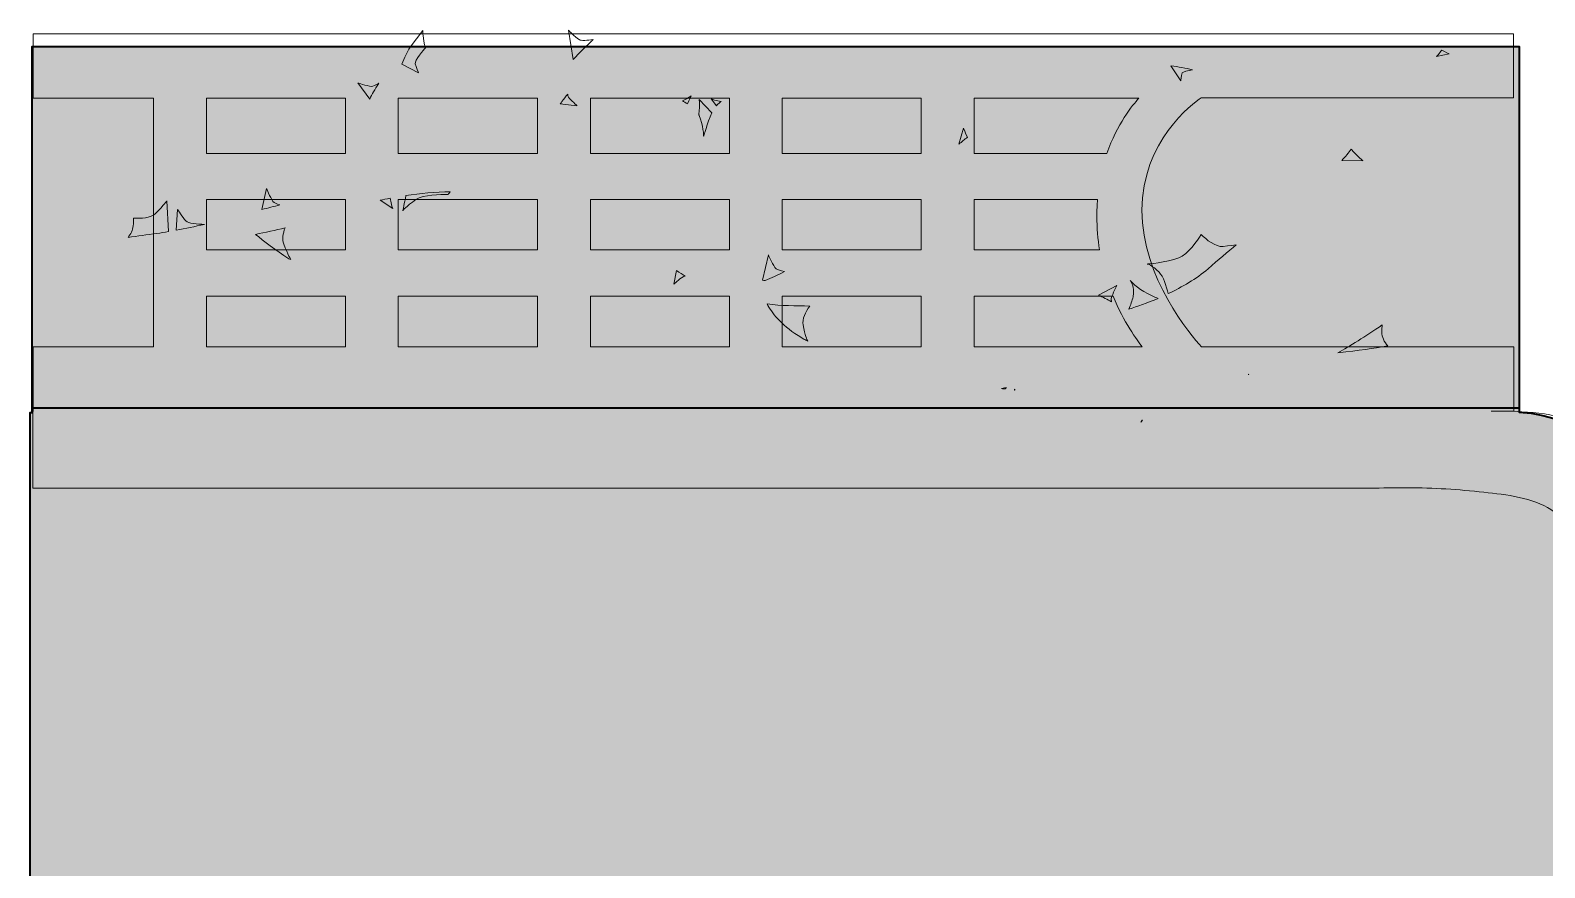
# Model space of a CAD drawing. Header units: inches. Extents: x 0 to 10.3, y 0.5 to 11.6.
# Drawn here: x 0.01 to 6.12, y 7.66 to 11.04 of the extents above; entities that cross this region are included whole.
import ezdxf

# ---------------------------------------------------------------- set-up
doc = ezdxf.new("R2010")
doc.units = ezdxf.units.IN
doc.header["$MEASUREMENT"] = 0
doc.layers.add('Layer 1', color=7, linetype='Continuous')

# ---------------------------------------------------------------- blocks, each defined once
blk = doc.blocks.new('block 3')
at = {"layer": 'Layer 1', "true_color": 0xe6e7e8}
h = blk.add_hatch(color=254, dxfattribs=at)
h.dxf.hatch_style = 2
edge = h.paths.add_edge_path()
edge.add_spline(control_points=[(5.9819, 4.9653), (5.9819, 4.9653), (5.9819, 6.4931), (5.9819, 6.4931), (6.5097, 6.5014), (6.9361, 7.1708), (6.9361, 7.9958), (6.9361, 8.8042), (6.5264, 9.4639), (6.0139, 9.4972), (6.0139, 9.4972), (6.0139, 10.9722), (6.0139, 10.9722), (6.0139, 10.9722), (0.0139, 10.9722), (0.0139, 10.9722), (0.0139, 10.9722), (0.0139, 9.4958), (0.0139, 9.4958), (0.0139, 9.4958), (0.0069, 9.4958), (0.0069, 9.4958), (0.0069, 9.4958), (0.0069, 0.4861), (0.0069, 0.4861), (0.0069, 0.4861), (5.9819, 0.4861), (5.9819, 0.4861), (5.9819, 0.4861), (5.9819, 1.9597), (5.9819, 1.9597), (6.5097, 1.9681), (6.9361, 2.6375), (6.9361, 3.4625), (6.9361, 4.2875), (6.5097, 4.9569), (5.9819, 4.9653)], knot_values=[0, 0, 0, 0, 1, 1, 1, 2, 2, 2, 3, 3, 3, 4, 4, 4, 5, 5, 5, 6, 6, 6, 7, 7, 7, 8, 8, 8, 9, 9, 9, 10, 10, 10, 11, 11, 11, 12, 12, 12, 12], degree=3, periodic=1)
at = {"layer": 'Layer 1', "color": 240, "lineweight": 35, "true_color": 0xed1c24}
blk.add_lwpolyline([(6.0139, 9.5125), (0.0139, 9.5125)], dxfattribs=at)
at = {"layer": 'Layer 1', "color": 7, "lineweight": 35, "true_color": 0xffffff}
blk.add_open_spline([(5.9819, 4.9653), (5.9819, 4.9653), (5.9819, 6.4931), (5.9819, 6.4931), (6.5097, 6.5014), (6.9361, 7.1708), (6.9361, 7.9958), (6.9361, 8.8042), (6.5264, 9.4639), (6.0139, 9.4972), (6.0139, 9.4972), (6.0139, 10.9722), (6.0139, 10.9722), (6.0139, 10.9722), (0.0139, 10.9722), (0.0139, 10.9722), (0.0139, 10.9722), (0.0139, 9.4958), (0.0139, 9.4958), (0.0139, 9.4958), (0.0069, 9.4958), (0.0069, 9.4958), (0.0069, 9.4958), (0.0069, 0.4861), (0.0069, 0.4861), (0.0069, 0.4861), (5.9819, 0.4861), (5.9819, 0.4861), (5.9819, 0.4861), (5.9819, 1.9597), (5.9819, 1.9597), (6.5097, 1.9681), (6.9361, 2.6375), (6.9361, 3.4625), (6.9361, 4.2875), (6.5097, 4.9569), (5.9819, 4.9653)], degree=3, knots=[0, 0, 0, 0, 1, 1, 1, 2, 2, 2, 3, 3, 3, 4, 4, 4, 5, 5, 5, 6, 6, 6, 7, 7, 7, 8, 8, 8, 9, 9, 9, 10, 10, 10, 11, 11, 11, 12, 12, 12, 12], dxfattribs=at)
blk = doc.blocks.new('block 4')
at = {"layer": 'Layer 1', "lineweight": 0}
for points in [[(2.0528, 10.5403), (1.4917, 10.5403), (1.4917, 10.7639), (2.0528, 10.7639), (2.0528, 10.5403)], [(2.8278, 10.5403), (2.2667, 10.5403), (2.2667, 10.7639), (2.8278, 10.7639), (2.8278, 10.5403)], [(3.6014, 10.5403), (3.0403, 10.5403), (3.0403, 10.7639), (3.6014, 10.7639), (3.6014, 10.5403)], [(2.0528, 10.1514), (1.4917, 10.1514), (1.4917, 10.3542), (2.0528, 10.3542), (2.0528, 10.1514)], [(2.8278, 10.1514), (2.2667, 10.1514), (2.2667, 10.3542), (2.8278, 10.3542), (2.8278, 10.1514)], [(3.6014, 10.1514), (3.0403, 10.1514), (3.0403, 10.3542), (3.6014, 10.3542), (3.6014, 10.1514)], [(2.0528, 9.7597), (1.4917, 9.7597), (1.4917, 9.9653), (2.0528, 9.9653), (2.0528, 9.7597)], [(2.8278, 9.7597), (2.2667, 9.7597), (2.2667, 9.9653), (2.8278, 9.9653), (2.8278, 9.7597)], [(3.6014, 9.7597), (3.0403, 9.7597), (3.0403, 9.9653), (3.6014, 9.9653), (3.6014, 9.7597)]]:
    blk.add_lwpolyline(points, dxfattribs=at)
for points, knots in [([(6.5917, 4.6792), (6.4917, 4.8069), (6.3611, 4.9167), (6.2056, 4.9667), (6.1458, 4.9861), (6.0847, 4.9944), (6.0236, 4.9972), (5.9819, 5), (5.9403, 5), (5.9, 5), (5.9, 5), (5.9917, 5), (5.9917, 5), (5.9917, 5), (5.9917, 5.2597), (5.9917, 5.2597), (5.9917, 5.2597), (4.7319, 5.2597), (4.7319, 5.2597), (4.6889, 5.3083), (4.4917, 5.5389), (4.4917, 5.8111), (4.4917, 6.0903), (4.6958, 6.2403), (4.7306, 6.2653), (4.7306, 6.2653), (5.9903, 6.2653), (5.9903, 6.2653), (5.9903, 6.2653), (5.9903, 6.4722), (5.9903, 6.4722), (5.9958, 6.4722), (6.0028, 6.4722), (6.0083, 6.4722), (6.5347, 6.4722), (6.95, 7.1361), (6.95, 7.9708), (6.95, 8.2014), (6.9208, 8.4319), (6.8542, 8.6528), (6.7972, 8.8417), (6.7139, 9.025), (6.5917, 9.1806), (6.4917, 9.3083), (6.3611, 9.4181), (6.2056, 9.4681), (6.1458, 9.4875), (6.0847, 9.4958), (6.0236, 9.4986), (5.9819, 9.5014), (5.9403, 9.5014), (5.9, 9.5014), (5.9, 9.5014), (5.9917, 9.5014), (5.9917, 9.5014), (5.9917, 9.5014), (5.9917, 9.7597), (5.9917, 9.7597), (5.9917, 9.7597), (4.7319, 9.7597), (4.7319, 9.7597), (4.6889, 9.8083), (4.4917, 10.0389), (4.4917, 10.3111), (4.4917, 10.5903), (4.6958, 10.7403), (4.7306, 10.7653), (4.7306, 10.7653), (5.9903, 10.7653), (5.9903, 10.7653), (5.9903, 10.7653), (5.9903, 11.0236), (5.9903, 11.0236), (5.9903, 11.0236), (0.0181, 11.0236), (0.0181, 11.0236), (0.0181, 11.0236), (0.0181, 10.7639), (0.0181, 10.7639), (0.0181, 10.7639), (0.5042, 10.7639), (0.5042, 10.7639), (0.5042, 10.7639), (0.5042, 9.7597), (0.5042, 9.7597), (0.5042, 9.7597), (0.0181, 9.7597), (0.0181, 9.7597), (0.0181, 9.7597), (0.0181, 9.5), (0.0181, 9.5), (0.0181, 9.5), (0.0167, 9.5), (0.0167, 9.5), (0.0167, 9.5), (0.0167, 9.1903), (0.0167, 9.1903), (0.0333, 9.1903), (0.0486, 9.1903), (0.0653, 9.1903), (0.1111, 9.1903), (0.1583, 9.1903), (0.2042, 9.1903), (0.2764, 9.1903), (0.3486, 9.1903), (0.4208, 9.1903), (0.5153, 9.1903), (0.6097, 9.1903), (0.7056, 9.1903), (0.8194, 9.1903), (0.9319, 9.1903), (1.0458, 9.1903), (1.1736, 9.1903), (1.3028, 9.1903), (1.4306, 9.1903), (1.5694, 9.1903), (1.7097, 9.1903), (1.8486, 9.1903), (1.9958, 9.1903), (2.1417, 9.1903), (2.2889, 9.1903), (2.4389, 9.1903), (2.5903, 9.1903), (2.7403, 9.1903), (2.8903, 9.1903), (3.0403, 9.1903), (3.1903, 9.1903), (3.3361, 9.1903), (3.4833, 9.1903), (3.6292, 9.1903), (3.7681, 9.1903), (3.9069, 9.1903), (4.0444, 9.1903), (4.1722, 9.1903), (4.2986, 9.1903), (4.4264, 9.1903), (4.5389, 9.1903), (4.65, 9.1903), (4.7625, 9.1903), (4.8556, 9.1903), (4.9486, 9.1903), (5.0417, 9.1903), (5.1125, 9.1903), (5.1819, 9.1903), (5.2528, 9.1903), (5.3569, 9.1903), (5.4611, 9.1903), (5.5653, 9.1917), (5.6667, 9.1917), (5.7694, 9.1847), (5.8708, 9.1736), (5.9625, 9.1639), (6.0681, 9.1514), (6.1417, 9.1042), (6.3014, 9.0028), (6.4042, 8.825), (6.4806, 8.6472), (6.5639, 8.4514), (6.6236, 8.2375), (6.6292, 8.025), (6.6292, 8.0097), (6.6292, 7.9958), (6.6292, 7.9806), (6.6292, 7.2153), (6.3403, 6.7778), (5.7306, 6.7778), (5.6083, 6.7778), (5.4875, 6.7778), (5.3653, 6.7778), (5.3222, 6.7778), (5.2792, 6.7778), (5.2361, 6.7778), (5.1681, 6.7778), (5.0986, 6.7778), (5.0306, 6.7778), (4.9403, 6.7778), (4.85, 6.7778), (4.7597, 6.7778), (4.6514, 6.7778), (4.5417, 6.7778), (4.4333, 6.7778), (4.3097, 6.7778), (4.1861, 6.7778), (4.0625, 6.7778), (3.9278, 6.7778), (3.7931, 6.7778), (3.6583, 6.7778), (3.5153, 6.7778), (3.3736, 6.7778), (3.2306, 6.7778), (3.0833, 6.7778), (2.9375, 6.7778), (2.7903, 6.7778), (2.6431, 6.7778), (2.4958, 6.7778), (2.3486, 6.7778), (2.2042, 6.7778), (2.0597, 6.7778), (1.9153, 6.7778), (1.7778, 6.7778), (1.6403, 6.7778), (1.5014, 6.7778), (1.3736, 6.7778), (1.2458, 6.7778), (1.1181, 6.7778), (1.0042, 6.7778), (0.8889, 6.7778), (0.775, 6.7778), (0.6778, 6.7778), (0.5806, 6.7778), (0.4833, 6.7778), (0.4069, 6.7778), (0.3292, 6.7778), (0.2528, 6.7778), (0.2, 6.7778), (0.1472, 6.7778), (0.0944, 6.7778), (0.0694, 6.7778), (0.0444, 6.7778), (0.0194, 6.7778), (0.0181, 6.7778), (0.0167, 6.7778), (0.0153, 6.7778), (0.0153, 6.7778), (0.0153, 6.4681), (0.0153, 6.4681), (0.0153, 6.4681), (0.0167, 6.4681), (0.0167, 6.4681), (0.0167, 6.4681), (0.0167, 6.2639), (0.0167, 6.2639), (0.0167, 6.2639), (0.5028, 6.2639), (0.5028, 6.2639), (0.5028, 6.2639), (0.5028, 5.2597), (0.5028, 5.2597), (0.5028, 5.2597), (0.0167, 5.2597), (0.0167, 5.2597), (0.0167, 5.2597), (0.0167, 5), (0.0167, 5), (0.0167, 5), (0.0153, 5), (0.0153, 5), (0.0153, 5), (0.0153, 4.6903), (0.0153, 4.6903), (0.0319, 4.6903), (0.0472, 4.6903), (0.0639, 4.6903), (0.1097, 4.6903), (0.1569, 4.6903), (0.2028, 4.6903), (0.275, 4.6903), (0.3472, 4.6903), (0.4194, 4.6903), (0.5139, 4.6903), (0.6083, 4.6903), (0.7042, 4.6903), (0.8181, 4.6903), (0.9306, 4.6903), (1.0444, 4.6903), (1.1722, 4.6903), (1.3014, 4.6903), (1.4292, 4.6903), (1.5681, 4.6903), (1.7083, 4.6903), (1.8472, 4.6903), (1.9944, 4.6903), (2.1403, 4.6903), (2.2875, 4.6903), (2.4375, 4.6903), (2.5889, 4.6903), (2.7389, 4.6903), (2.8889, 4.6903), (3.0389, 4.6903), (3.1889, 4.6903), (3.3347, 4.6903), (3.4819, 4.6903), (3.6278, 4.6903), (3.7667, 4.6903), (3.9056, 4.6903), (4.0431, 4.6903), (4.1708, 4.6903), (4.2972, 4.6903), (4.425, 4.6903), (4.5375, 4.6903), (4.6486, 4.6903), (4.7611, 4.6903), (4.8542, 4.6903), (4.9472, 4.6903), (5.0403, 4.6903), (5.1111, 4.6903), (5.1806, 4.6903), (5.2514, 4.6903), (5.3556, 4.6903), (5.4597, 4.6903), (5.5639, 4.6917), (5.6653, 4.6917), (5.7681, 4.6847), (5.8694, 4.6736), (5.9611, 4.6639), (6.0667, 4.6514), (6.1403, 4.6042), (6.3, 4.5028), (6.4028, 4.325), (6.4792, 4.1472), (6.5625, 3.9514), (6.6222, 3.7375), (6.6278, 3.525), (6.6278, 3.5097), (6.6278, 3.4958), (6.6278, 3.4806), (6.6278, 2.7153), (6.3389, 2.2778), (5.7292, 2.2778), (5.6069, 2.2778), (5.4861, 2.2778), (5.3639, 2.2778), (5.3208, 2.2778), (5.2778, 2.2778), (5.2347, 2.2778), (5.1667, 2.2778), (5.0972, 2.2778), (5.0292, 2.2778), (4.9389, 2.2778), (4.8486, 2.2778), (4.7583, 2.2778), (4.65, 2.2778), (4.5403, 2.2778), (4.4319, 2.2778), (4.3083, 2.2778), (4.1847, 2.2778), (4.0611, 2.2778), (3.9264, 2.2778), (3.7917, 2.2778), (3.6569, 2.2778), (3.5139, 2.2778), (3.3722, 2.2778), (3.2292, 2.2778), (3.0819, 2.2778), (2.9361, 2.2778), (2.7889, 2.2778), (2.6417, 2.2778), (2.4944, 2.2778), (2.3472, 2.2778), (2.2028, 2.2778), (2.0583, 2.2778), (1.9139, 2.2778), (1.7764, 2.2778), (1.6389, 2.2778), (1.5, 2.2778), (1.3722, 2.2778), (1.2444, 2.2778), (1.1167, 2.2778), (1.0028, 2.2778), (0.8875, 2.2778), (0.7736, 2.2778), (0.6764, 2.2778), (0.5792, 2.2778), (0.4819, 2.2778), (0.4056, 2.2778), (0.3278, 2.2778), (0.2514, 2.2778), (0.1986, 2.2778), (0.1458, 2.2778), (0.0931, 2.2778), (0.0681, 2.2778), (0.0431, 2.2778), (0.0181, 2.2778), (0.0167, 2.2778), (0.0153, 2.2778), (0.0139, 2.2778), (0.0139, 2.2778), (0.0139, 1.9764), (0.0139, 1.9764), (0.0139, 1.9764), (0.0139, 1.9764), (0.0139, 1.9764), (0.0139, 1.9764), (0.0139, 1.725), (0.0139, 1.725), (0.0139, 1.725), (5.9861, 1.725), (5.9861, 1.725), (5.9861, 1.725), (5.9861, 1.9694), (5.9861, 1.9694), (5.9944, 1.9694), (6.0014, 1.9694), (6.0083, 1.9694), (6.5347, 1.9694), (6.95, 2.6333), (6.95, 3.4681), (6.95, 3.6986), (6.9208, 3.9292), (6.8542, 4.15), (6.7972, 4.3403), (6.7139, 4.5236), (6.5917, 4.6792)], [0, 0, 0, 0, 1, 1, 1, 2, 2, 2, 3, 3, 3, 4, 4, 4, 5, 5, 5, 6, 6, 6, 7, 7, 7, 8, 8, 8, 9, 9, 9, 10, 10, 10, 11, 11, 11, 12, 12, 12, 13, 13, 13, 14, 14, 14, 15, 15, 15, 16, 16, 16, 17, 17, 17, 18, 18, 18, 19, 19, 19, 20, 20, 20, 21, 21, 21, 22, 22, 22, 23, 23, 23, 24, 24, 24, 25, 25, 25, 26, 26, 26, 27, 27, 27, 28, 28, 28, 29, 29, 29, 30, 30, 30, 31, 31, 31, 32, 32, 32, 33, 33, 33, 34, 34, 34, 35, 35, 35, 36, 36, 36, 37, 37, 37, 38, 38, 38, 39, 39, 39, 40, 40, 40, 41, 41, 41, 42, 42, 42, 43, 43, 43, 44, 44, 44, 45, 45, 45, 46, 46, 46, 47, 47, 47, 48, 48, 48, 49, 49, 49, 50, 50, 50, 51, 51, 51, 52, 52, 52, 53, 53, 53, 54, 54, 54, 55, 55, 55, 56, 56, 56, 57, 57, 57, 58, 58, 58, 59, 59, 59, 60, 60, 60, 61, 61, 61, 62, 62, 62, 63, 63, 63, 64, 64, 64, 65, 65, 65, 66, 66, 66, 67, 67, 67, 68, 68, 68, 69, 69, 69, 70, 70, 70, 71, 71, 71, 72, 72, 72, 73, 73, 73, 74, 74, 74, 75, 75, 75, 76, 76, 76, 77, 77, 77, 78, 78, 78, 79, 79, 79, 80, 80, 80, 81, 81, 81, 82, 82, 82, 83, 83, 83, 84, 84, 84, 85, 85, 85, 86, 86, 86, 87, 87, 87, 88, 88, 88, 89, 89, 89, 90, 90, 90, 91, 91, 91, 92, 92, 92, 93, 93, 93, 94, 94, 94, 95, 95, 95, 96, 96, 96, 97, 97, 97, 98, 98, 98, 99, 99, 99, 100, 100, 100, 101, 101, 101, 102, 102, 102, 103, 103, 103, 104, 104, 104, 105, 105, 105, 106, 106, 106, 107, 107, 107, 108, 108, 108, 109, 109, 109, 110, 110, 110, 111, 111, 111, 112, 112, 112, 113, 113, 113, 114, 114, 114, 115, 115, 115, 116, 116, 116, 117, 117, 117, 118, 118, 118, 119, 119, 119, 120, 120, 120, 121, 121, 121, 122, 122, 122, 123, 123, 123, 124, 124, 124, 125, 125, 125, 126, 126, 126, 127, 127, 127, 128, 128, 128, 129, 129, 129, 130, 130, 130, 131, 131, 131, 132, 132, 132, 133, 133, 133, 134, 134, 134, 134]), ([(1.2792, 10.5403), (1.2792, 10.5403), (0.7181, 10.5403), (0.7181, 10.5403), (0.7181, 10.5403), (0.7181, 10.7639), (0.7181, 10.7639), (0.7181, 10.7639), (1.2792, 10.7639), (1.2792, 10.7639), (1.2792, 10.7639), (1.2792, 10.5403), (1.2792, 10.5403)], [0, 0, 0, 0, 1, 1, 1, 2, 2, 2, 3, 3, 3, 4, 4, 4, 4]), ([(3.8153, 10.7639), (3.8153, 10.7639), (4.4792, 10.7639), (4.4792, 10.7639), (4.4528, 10.7347), (4.3917, 10.6597), (4.35, 10.5403), (4.35, 10.5403), (3.8153, 10.5403), (3.8153, 10.5403), (3.8153, 10.5403), (3.8153, 10.7639), (3.8153, 10.7639)], [0, 0, 0, 0, 1, 1, 1, 2, 2, 2, 3, 3, 3, 4, 4, 4, 4]), ([(1.2792, 10.1514), (1.2792, 10.1514), (0.7181, 10.1514), (0.7181, 10.1514), (0.7181, 10.1514), (0.7181, 10.3542), (0.7181, 10.3542), (0.7181, 10.3542), (1.2792, 10.3542), (1.2792, 10.3542), (1.2792, 10.3542), (1.2792, 10.1514), (1.2792, 10.1514)], [0, 0, 0, 0, 1, 1, 1, 2, 2, 2, 3, 3, 3, 4, 4, 4, 4]), ([(3.8153, 10.3542), (3.8153, 10.3542), (4.3125, 10.3542), (4.3125, 10.3542), (4.3111, 10.3333), (4.3097, 10.3111), (4.3097, 10.2875), (4.3097, 10.2403), (4.3139, 10.1944), (4.3208, 10.1514), (4.3208, 10.1514), (3.8153, 10.1514), (3.8153, 10.1514), (3.8153, 10.1514), (3.8153, 10.3542), (3.8153, 10.3542), (3.8153, 10.3542), (3.8153, 10.3542), (3.8153, 10.3542)], [0, 0, 0, 0, 1, 1, 1, 2, 2, 2, 3, 3, 3, 4, 4, 4, 5, 5, 5, 6, 6, 6, 6]), ([(1.2792, 9.7597), (1.2792, 9.7597), (0.7181, 9.7597), (0.7181, 9.7597), (0.7181, 9.7597), (0.7181, 9.9653), (0.7181, 9.9653), (0.7181, 9.9653), (1.2792, 9.9653), (1.2792, 9.9653), (1.2792, 9.9653), (1.2792, 9.7597), (1.2792, 9.7597)], [0, 0, 0, 0, 1, 1, 1, 2, 2, 2, 3, 3, 3, 4, 4, 4, 4]), ([(3.8153, 9.7597), (3.8153, 9.7597), (3.8153, 9.9653), (3.8153, 9.9653), (3.8153, 9.9653), (4.375, 9.9653), (4.375, 9.9653), (4.4181, 9.8597), (4.4722, 9.7875), (4.4931, 9.7597), (4.4931, 9.7597), (3.8153, 9.7597), (3.8153, 9.7597)], [0, 0, 0, 0, 1, 1, 1, 2, 2, 2, 3, 3, 3, 4, 4, 4, 4])]:
    blk.add_open_spline(points, degree=3, knots=knots, dxfattribs=at)
blk = doc.blocks.new('block 5')
at = {"layer": 'Layer 1', "color": 240, "lineweight": 35, "true_color": 0xed1c24}
blk.add_lwpolyline([(6.0139, 9.5125), (0.0139, 9.5125)], dxfattribs=at)
blk = doc.blocks.new('block 6')
at = {"layer": 'Layer 1', "lineweight": 0}
for points, knots in [([(1.5972, 10.9792), (1.5986, 10.975), (1.6, 10.9708), (1.6014, 10.9667), (1.5958, 10.9611), (1.5569, 10.9153), (1.5597, 10.9028), (1.5625, 10.8889), (1.5736, 10.8653), (1.5736, 10.8653), (1.5736, 10.8653), (1.5056, 10.9014), (1.5056, 10.9014), (1.5167, 10.9264), (1.5278, 10.9486), (1.5389, 10.9694), (1.5389, 10.9694), (1.5903, 11.0361), (1.5903, 11.0361), (1.5903, 11.0375), (1.5903, 11.0194), (1.5972, 10.9792)], [0, 0, 0, 0, 1, 1, 1, 2, 2, 2, 3, 3, 3, 4, 4, 4, 5, 5, 5, 6, 6, 6, 7, 7, 7, 7]), ([(2.1778, 11.0375), (2.1778, 11.0375), (2.2042, 11.0111), (2.2208, 11), (2.2292, 10.9944), (2.2542, 10.9972), (2.2778, 11), (2.2681, 10.9903), (2.2583, 10.9819), (2.2486, 10.9722), (2.2292, 10.9528), (2.2125, 10.9361), (2.1972, 10.9194), (2.1972, 10.9194), (2.1778, 11.0375), (2.1778, 11.0375)], [0, 0, 0, 0, 1, 1, 1, 2, 2, 2, 3, 3, 3, 4, 4, 4, 5, 5, 5, 5]), ([(5.7306, 10.9431), (5.7306, 10.9431), (5.6806, 10.9319), (5.6806, 10.9319), (5.6833, 10.9347), (5.6861, 10.9375), (5.6875, 10.9403), (5.6917, 10.9458), (5.6972, 10.9514), (5.7014, 10.9569), (5.7167, 10.9486), (5.7306, 10.9431), (5.7306, 10.9431)], [0, 0, 0, 0, 1, 1, 1, 2, 2, 2, 3, 3, 3, 4, 4, 4, 4]), ([(4.6542, 10.8653), (4.65, 10.8542), (4.6486, 10.8333), (4.6486, 10.8333), (4.6486, 10.8333), (4.6083, 10.8944), (4.6083, 10.8944), (4.6389, 10.8903), (4.6681, 10.8847), (4.6958, 10.8778), (4.6764, 10.875), (4.6569, 10.8708), (4.6542, 10.8653)], [0, 0, 0, 0, 1, 1, 1, 2, 2, 2, 3, 3, 3, 4, 4, 4, 4]), ([(1.3278, 10.825), (1.3278, 10.825), (1.3625, 10.8139), (1.3833, 10.8111), (1.3903, 10.8111), (1.4, 10.8153), (1.4125, 10.8236), (1.4125, 10.8222), (1.4111, 10.8222), (1.4111, 10.8208), (1.3972, 10.8), (1.3861, 10.7792), (1.3764, 10.7597), (1.3764, 10.7597), (1.3278, 10.825), (1.3278, 10.825)], [0, 0, 0, 0, 1, 1, 1, 2, 2, 2, 3, 3, 3, 4, 4, 4, 5, 5, 5, 5]), ([(2.175, 10.7792), (2.175, 10.775), (2.1764, 10.7708), (2.1778, 10.7681), (2.1889, 10.7542), (2.2125, 10.7333), (2.2125, 10.7333), (2.2125, 10.7333), (2.1444, 10.7403), (2.1444, 10.7403), (2.1472, 10.7431), (2.15, 10.7458), (2.1514, 10.75), (2.1597, 10.7611), (2.1667, 10.7708), (2.175, 10.7792)], [0, 0, 0, 0, 1, 1, 1, 2, 2, 2, 3, 3, 3, 4, 4, 4, 5, 5, 5, 5]), ([(2.6736, 10.7736), (2.6736, 10.7736), (2.6667, 10.7583), (2.6583, 10.7403), (2.6514, 10.7444), (2.6431, 10.75), (2.6375, 10.7528), (2.6639, 10.7653), (2.6736, 10.7736), (2.6736, 10.7736)], [0, 0, 0, 0, 1, 1, 1, 2, 2, 2, 3, 3, 3, 3]), ([(2.7056, 10.7583), (2.7056, 10.7583), (2.7569, 10.7042), (2.7569, 10.7042), (2.7375, 10.6625), (2.7236, 10.6097), (2.7236, 10.6097), (2.7236, 10.6097), (2.7222, 10.6569), (2.7056, 10.6931), (2.7056, 10.6944), (2.7042, 10.6958), (2.7042, 10.6958), (2.7042, 10.6972), (2.7042, 10.6972), (2.7042, 10.6986), (2.7083, 10.7403), (2.7056, 10.7583), (2.7056, 10.7583)], [0, 0, 0, 0, 1, 1, 1, 2, 2, 2, 3, 3, 3, 4, 4, 4, 5, 5, 5, 6, 6, 6, 6]), ([(2.7944, 10.75), (2.7889, 10.7472), (2.7847, 10.7431), (2.7819, 10.7403), (2.7792, 10.7375), (2.7778, 10.7361), (2.775, 10.7333), (2.775, 10.7333), (2.7542, 10.7611), (2.7542, 10.7611), (2.7528, 10.7597), (2.7764, 10.7528), (2.7944, 10.75)], [0, 0, 0, 0, 1, 1, 1, 2, 2, 2, 3, 3, 3, 4, 4, 4, 4]), ([(3.7722, 10.6431), (3.7722, 10.6431), (3.7792, 10.6222), (3.7875, 10.6056), (3.7764, 10.5972), (3.7653, 10.5875), (3.7528, 10.5778), (3.7528, 10.5778), (3.7722, 10.6431), (3.7722, 10.6431)], [0, 0, 0, 0, 1, 1, 1, 2, 2, 2, 3, 3, 3, 3]), ([(5.3361, 10.5583), (5.3667, 10.5236), (5.3833, 10.5111), (5.3833, 10.5111), (5.3833, 10.5111), (5.2986, 10.5125), (5.2986, 10.5125), (5.3125, 10.5278), (5.325, 10.5431), (5.3361, 10.5583)], [0, 0, 0, 0, 1, 1, 1, 2, 2, 2, 3, 3, 3, 3]), ([(0.9597, 10.3986), (0.9597, 10.3986), (0.9736, 10.3653), (0.9861, 10.3472), (0.9903, 10.3417), (1, 10.3375), (1.0139, 10.3333), (0.9903, 10.3264), (0.9653, 10.3208), (0.9417, 10.3139), (0.9417, 10.3139), (0.9597, 10.3986), (0.9597, 10.3986)], [0, 0, 0, 0, 1, 1, 1, 2, 2, 2, 3, 3, 3, 4, 4, 4, 4]), ([(0.4153, 10.2236), (0.4222, 10.2375), (0.4236, 10.2583), (0.4236, 10.2792), (0.4528, 10.2778), (0.4917, 10.2792), (0.5125, 10.2986), (0.5472, 10.3333), (0.5583, 10.35), (0.5583, 10.35), (0.5583, 10.35), (0.5639, 10.225), (0.5639, 10.225), (0.5486, 10.2222), (0.5333, 10.2194), (0.5181, 10.2181), (0.4778, 10.2125), (0.4389, 10.2069), (0.4014, 10.2014), (0.4056, 10.2083), (0.4111, 10.2153), (0.4153, 10.2236)], [0, 0, 0, 0, 1, 1, 1, 2, 2, 2, 3, 3, 3, 4, 4, 4, 5, 5, 5, 6, 6, 6, 7, 7, 7, 7]), ([(1.4181, 10.3514), (1.4306, 10.3542), (1.4444, 10.3569), (1.4583, 10.3597), (1.4639, 10.3306), (1.4694, 10.3181), (1.4694, 10.3181), (1.4694, 10.3181), (1.4181, 10.3514), (1.4181, 10.3514)], [0, 0, 0, 0, 1, 1, 1, 2, 2, 2, 3, 3, 3, 3]), ([(1.5625, 10.3542), (1.5222, 10.3264), (1.5097, 10.3097), (1.5097, 10.3097), (1.5097, 10.3097), (1.5167, 10.3403), (1.5222, 10.3708), (1.5792, 10.3792), (1.6417, 10.3847), (1.7014, 10.3861), (1.6986, 10.3819), (1.6944, 10.3778), (1.6931, 10.375), (1.6931, 10.375), (1.6931, 10.375), (1.6931, 10.375), (1.6611, 10.375), (1.5931, 10.375), (1.5625, 10.3542)], [0, 0, 0, 0, 1, 1, 1, 2, 2, 2, 3, 3, 3, 4, 4, 4, 5, 5, 5, 6, 6, 6, 6]), ([(0.5958, 10.2306), (0.5958, 10.2306), (0.6014, 10.3139), (0.6014, 10.3139), (0.6014, 10.3139), (0.6208, 10.2833), (0.6347, 10.2681), (0.6431, 10.2583), (0.6819, 10.2556), (0.7097, 10.2542), (0.6708, 10.2458), (0.6333, 10.2375), (0.5958, 10.2306)], [0, 0, 0, 0, 1, 1, 1, 2, 2, 2, 3, 3, 3, 4, 4, 4, 4]), ([(1.0292, 10.175), (1.0472, 10.1292), (1.0583, 10.1125), (1.0583, 10.1125), (1.0583, 10.1125), (1.05, 10.1153), (1.05, 10.1153), (0.9972, 10.15), (0.9486, 10.1875), (0.9153, 10.2139), (0.9556, 10.2222), (0.9958, 10.2306), (1.0347, 10.2403), (1.0264, 10.2181), (1.0222, 10.1931), (1.0292, 10.175)], [0, 0, 0, 0, 1, 1, 1, 2, 2, 2, 3, 3, 3, 4, 4, 4, 5, 5, 5, 5]), ([(4.6403, 10.1194), (4.6778, 10.1333), (4.7153, 10.1889), (4.7306, 10.2139), (4.7514, 10.1931), (4.7875, 10.1625), (4.8194, 10.1653), (4.8444, 10.1681), (4.8611, 10.1694), (4.8722, 10.1722), (4.8375, 10.1431), (4.8, 10.1111), (4.7583, 10.075), (4.7111, 10.0347), (4.6542, 10.0014), (4.5972, 9.975), (4.5903, 10.0056), (4.5778, 10.0444), (4.5611, 10.0611), (4.5333, 10.0917), (4.5125, 10.0944), (4.5125, 10.0944), (4.5125, 10.0944), (4.5903, 10.1), (4.6403, 10.1194)], [0, 0, 0, 0, 1, 1, 1, 2, 2, 2, 3, 3, 3, 4, 4, 4, 5, 5, 5, 6, 6, 6, 7, 7, 7, 8, 8, 8, 8]), ([(2.9611, 10.0292), (2.9611, 10.0292), (2.9847, 10.1319), (2.9847, 10.1319), (2.9847, 10.1319), (2.9986, 10.0986), (3.0111, 10.0806), (3.0153, 10.0736), (3.0319, 10.0681), (3.05, 10.0639), (3.0222, 10.05), (2.9958, 10.0375), (2.9722, 10.0278), (2.9681, 10.0278), (2.9639, 10.0278), (2.9611, 10.0292)], [0, 0, 0, 0, 1, 1, 1, 2, 2, 2, 3, 3, 3, 4, 4, 4, 5, 5, 5, 5]), ([(2.6403, 10.0431), (2.625, 10.0333), (2.6028, 10.0125), (2.6028, 10.0125), (2.6028, 10.0125), (2.6139, 10.0681), (2.6139, 10.0681), (2.6278, 10.0597), (2.6389, 10.0528), (2.6486, 10.0458), (2.6458, 10.0458), (2.6431, 10.0444), (2.6403, 10.0431)], [0, 0, 0, 0, 1, 1, 1, 2, 2, 2, 3, 3, 3, 4, 4, 4, 4]), ([(4.4444, 10.0278), (4.4444, 10.0278), (4.4722, 9.9958), (4.5139, 9.975), (4.5278, 9.9681), (4.5431, 9.9611), (4.5569, 9.9556), (4.5125, 9.9375), (4.4722, 9.9236), (4.4389, 9.9125), (4.4458, 9.9292), (4.4528, 9.9472), (4.4556, 9.9625), (4.4639, 10.0042), (4.4444, 10.0278), (4.4444, 10.0278)], [0, 0, 0, 0, 1, 1, 1, 2, 2, 2, 3, 3, 3, 4, 4, 4, 5, 5, 5, 5]), ([(4.3903, 10.0083), (4.3903, 10.0083), (4.3736, 9.975), (4.3681, 9.9556), (4.3667, 9.9528), (4.3681, 9.9472), (4.3694, 9.9417), (4.3514, 9.9514), (4.3347, 9.9597), (4.3167, 9.9694), (4.3167, 9.9694), (4.3903, 10.0083), (4.3903, 10.0083)], [0, 0, 0, 0, 1, 1, 1, 2, 2, 2, 3, 3, 3, 4, 4, 4, 4]), ([(3.125, 9.8486), (3.1333, 9.8069), (3.1403, 9.7875), (3.1431, 9.7833), (3.1375, 9.7861), (3.1333, 9.7889), (3.1278, 9.7917), (3.1278, 9.7917), (3.1042, 9.8056), (3.1042, 9.8056), (3.0347, 9.85), (2.9972, 9.9), (2.9792, 9.9333), (3.0375, 9.9264), (3.0931, 9.925), (3.1514, 9.925), (3.1347, 9.9014), (3.1194, 9.8722), (3.125, 9.8486)], [0, 0, 0, 0, 1, 1, 1, 2, 2, 2, 3, 3, 3, 4, 4, 4, 5, 5, 5, 6, 6, 6, 6]), ([(5.4611, 9.8486), (5.4597, 9.8403), (5.4597, 9.8306), (5.4597, 9.8194), (5.4583, 9.8), (5.4694, 9.7806), (5.4833, 9.7639), (5.4222, 9.7542), (5.3708, 9.7458), (5.2819, 9.7361), (5.3292, 9.7625), (5.3931, 9.8028), (5.4611, 9.8486)], [0, 0, 0, 0, 1, 1, 1, 2, 2, 2, 3, 3, 3, 4, 4, 4, 4]), ([(3.9444, 9.5958), (3.9444, 9.5958), (3.9431, 9.5944), (3.9403, 9.5903), (3.9347, 9.5903), (3.9306, 9.5917), (3.925, 9.5917), (3.925, 9.5917), (3.9444, 9.5958), (3.9444, 9.5958)], [0, 0, 0, 0, 1, 1, 1, 2, 2, 2, 3, 3, 3, 3]), ([(4.9222, 9.65), (4.9222, 9.65), (4.9222, 9.65), (4.9222, 9.65), (4.9222, 9.6486), (4.9208, 9.6486), (4.9208, 9.6486), (4.9208, 9.6486), (4.9208, 9.6486), (4.9222, 9.65)], [0, 0, 0, 0, 1, 1, 1, 2, 2, 2, 3, 3, 3, 3]), ([(3.9792, 9.5861), (3.9792, 9.5861), (3.9778, 9.5861), (3.9778, 9.5861), (3.9778, 9.5875), (3.9778, 9.5889), (3.9778, 9.5889), (3.9778, 9.5889), (3.9792, 9.5889), (3.9792, 9.5861)], [0, 0, 0, 0, 1, 1, 1, 2, 2, 2, 3, 3, 3, 3]), ([(4.4944, 9.4639), (4.4903, 9.4597), (4.4875, 9.4569), (4.4875, 9.4569), (4.4875, 9.4569), (4.4889, 9.4597), (4.4917, 9.4639), (4.4931, 9.4639), (4.4931, 9.4639), (4.4944, 9.4639)], [0, 0, 0, 0, 1, 1, 1, 2, 2, 2, 3, 3, 3, 3])]:
    blk.add_open_spline(points, degree=3, knots=knots, dxfattribs=at)

msp = doc.modelspace()

# ---------------------------------------------------------------- block references
at = {"layer": 'Layer 1'}
for name in ['block 6', 'block 4', 'block 3', 'block 5']:
    msp.add_blockref(name, (0, 0), dxfattribs=at)

doc.saveas('drawing.dxf')
